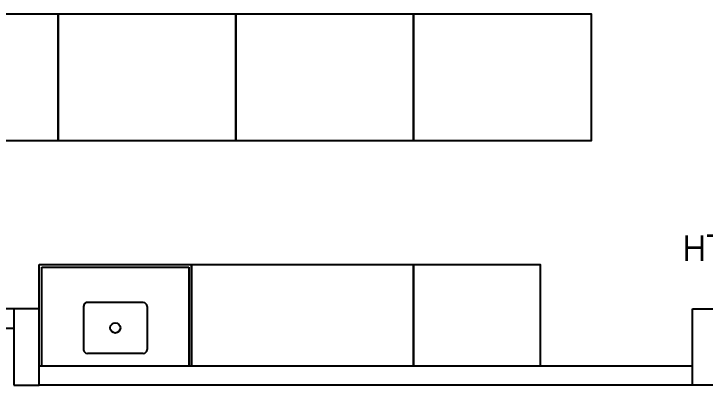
# Model space of a CAD drawing. Header units: millimetres. Extents: x 2128 to 2646, y 1972 to 2207.
# Drawn here: x 2470.86 to 2476.31, y 2104.64 to 2107.57 of the extents above; entities that cross this region are included whole.
import ezdxf

# ---------------------------------------------------------------- set-up
doc = ezdxf.new("R2010")
doc.units = ezdxf.units.MM
for name, color, linetype in [('AR-ALV', 2, 'Continuous'), ('AR-BANCADAS', 1, 'Continuous'), ('AR-ESTC', 3, 'Continuous'), ('BC- VISTA', 1, 'Continuous'), ('BC-CUBA', 1, 'Continuous'), ('COZ1', 1, 'Continuous'), ('ENDEREÇO', 2, 'Continuous')]:
    doc.layers.add(name, color=color, linetype=linetype)
doc.styles.add('UNB1-100', font='simplex.shx', dxfattribs={"height": 0.2})

# ---------------------------------------------------------------- blocks, each defined once
blk = doc.blocks.new('CUBAbnc-01P')
at = {"layer": 'COZ1'}
for p, q in [((-0.22, -0.1005), (0.22, -0.1005)), ((-0.25, -0.4705), (-0.25, -0.1305)), ((0.25, -0.4705), (0.25, -0.1305)), ((-0.22, -0.5005), (0.22, -0.5005))]:
    blk.add_line(p, q, dxfattribs=at)
blk.add_circle((0, -0.3005), 0.04, dxfattribs=at)
for centre, start, end in [((-0.22, -0.1305), 90, 180), ((0.22, -0.1305), 0, 90), ((-0.22, -0.4705), 180, 270), ((0.22, -0.4705), 270, 0)]:
    blk.add_arc(centre, 0.03, start, end, dxfattribs=at)
blk = doc.blocks.new('BCP01')
at = {"layer": 'BC- VISTA'}
for p, q in [((0, -0.02), (0.78, -0.02)), ((0.78, -0.02), (0.78, -1.18)), ((0.78, -1.18), (0, -1.18))]:
    blk.add_line(p, q, dxfattribs=at)
blk.add_lwpolyline([(0.8, 0), (0.8, -1.2), (0, -1.2), (0, 0)], close=True, dxfattribs=at)
at = {"layer": 'BC-CUBA', "rotation": 90}
blk.add_blockref('CUBAbnc-01P', (0, -0.6), dxfattribs=at)
blk = doc.blocks.new('BCP16')
at = {"layer": 'BC- VISTA'}
blk.add_lwpolyline([(0.8, 0), (0.8, -1.75), (0, -1.75), (0, 0)], close=True, dxfattribs=at)
blk = doc.blocks.new('BCP07')
at = {"layer": 'BC- VISTA'}
blk.add_lwpolyline([(0.8, 0), (0.8, -1), (0, -1), (0, 0)], close=True, dxfattribs=at)
blk = doc.blocks.new('BCL15')
at = {"layer": 'BC- VISTA'}
blk.add_lwpolyline([(1, 0), (1, -1.4), (0, -1.4), (0, 0)], close=True, dxfattribs=at)

msp = doc.modelspace()

# ---------------------------------------------------------------- linework, layer by layer
at = {"layer": 'AR-ALV'}
for p, q in [((2470.8615, 2105.2401), (2470.4115, 2105.2401)), ((2470.4115, 2105.0901), (2470.8615, 2105.0901)), ((2476.2115, 2104.7901), (2471.0615, 2104.7901)), ((2476.2115, 2104.6401), (2471.0615, 2104.6401))]:
    msp.add_line(p, q, dxfattribs=at)
at = {"layer": 'AR-ESTC'}
for p, q in [((2471.0615, 2105.2401), (2470.8615, 2105.2401)), ((2470.8615, 2105.2401), (2470.8615, 2104.6401)), ((2471.0615, 2104.6401), (2471.0615, 2105.2401)), ((2476.2115, 2104.6401), (2476.2115, 2105.2401)), ((2476.2115, 2105.2401), (2476.4115, 2105.2401)), ((2470.8615, 2104.6401), (2471.0615, 2104.6401)), ((2476.4115, 2104.6401), (2476.2115, 2104.6401))]:
    msp.add_line(p, q, dxfattribs=at)

# ---------------------------------------------------------------- block references
at = {"layer": 'AR-BANCADAS', "rotation": 90}
for name, p in [('BCL15', (2469.8115, 2106.5651)), ('BCL15', (2471.2115, 2106.5651)), ('BCL15', (2472.6115, 2106.5651)), ('BCL15', (2474.0115, 2106.5651)), ('BCP01', (2471.0615, 2104.7901)), ('BCP16', (2472.2615, 2104.7901)), ('BCP07', (2474.0115, 2104.7901))]:
    msp.add_blockref(name, p, dxfattribs=at)

# ---------------------------------------------------------------- texts
at = {"layer": 'ENDEREÇO', "style": 'UNB1-100'}
msp.add_text('HT-21/11', height=0.2, dxfattribs=at).set_placement((2476.1296, 2105.6188))

doc.saveas('drawing.dxf')
